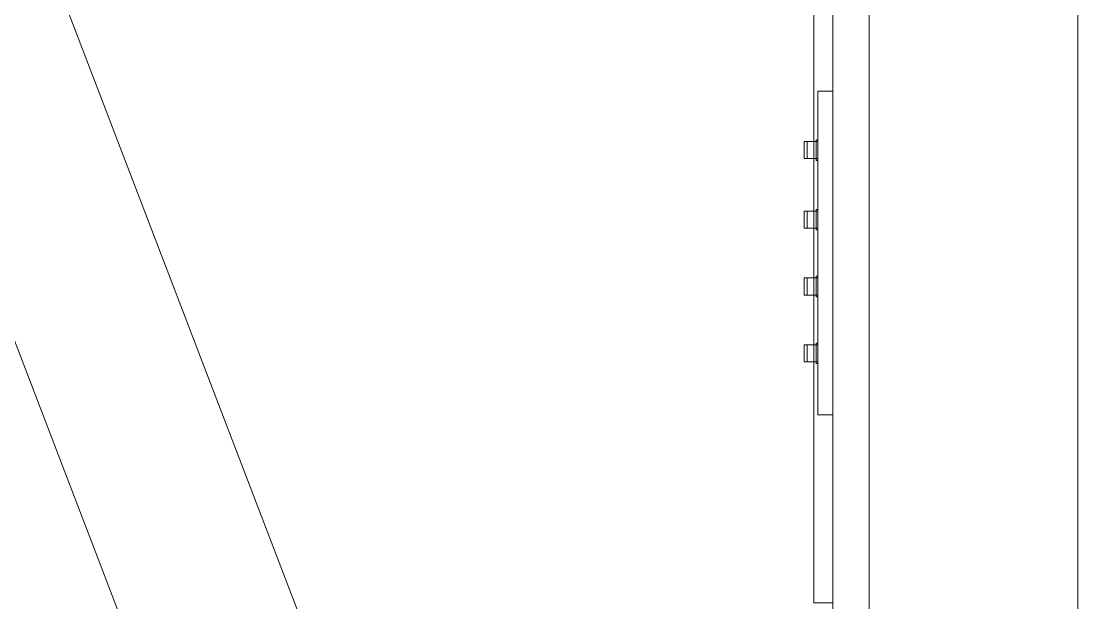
# Model space of a CAD drawing. Header units: inches. Extents: x -97 to 314, y -593 to 0.
# Drawn here: x 212.47 to 240.5, y -276.78 to -261.35 of the extents above; entities that cross this region are included whole.
import ezdxf

# ---------------------------------------------------------------- set-up
doc = ezdxf.new("R2010")
doc.units = ezdxf.units.IN
doc.header["$MEASUREMENT"] = 0
for name, color, linetype, lineweight in [('A-FLOR', 192, 'Continuous', 13), ('A-ROOF', 132, 'Continuous', 13), ('A-WALL', 113, 'Continuous', 13), ('E-ELEC-FIXT', 91, 'Continuous', 9)]:
    doc.layers.add(name, color=color, linetype=linetype, lineweight=lineweight)

# ---------------------------------------------------------------- blocks, each defined once
blk = doc.blocks.new('Roof_5_9_-1 - Roof_5_9_-1-697546-_3D_')
at = {"layer": 'A-ROOF'}
mesh = blk.add_polyface(dxfattribs=at)
corners = [(234, -326.5, 93), (73.5, -326.5, 146.5), (73.5, -91.5, 146.5), (144, -91.5, 123), (147, -89.523, 122), (147, -83, 122), (234, -83, 93), (137.069, -83, 125.31), (134.085, -84.967, 126.305), (134.085, -83, 126.305)]
mesh.append_faces([[corners[k] for k in face] for face in [(9, 7, 8)]])
mesh.append_faces([[corners[k] for k in face] for face in [(6, 4, 5)]], dxfattribs={"vtx0": -1})
mesh.append_faces([[corners[k] for k in face] for face in [(4, 6, 3), (0, 3, 6)]], dxfattribs={"vtx0": -1, "vtx1": -1})
mesh.append_faces([[corners[k] for k in face] for face in [(3, 0, 1)]], dxfattribs={"vtx0": -1, "vtx2": -1})
mesh.append_faces([[corners[k] for k in face] for face in [(1, 2, 3)]], dxfattribs={"vtx2": -1})
mesh = blk.add_polyface(dxfattribs=at)
corners = [(234.962, -326.5, 98.898), (234.962, -83, 98.898), (73.517, -83, 152.714), (73.517, -326.5, 152.714)]
mesh.append_faces([[corners[k] for k in face] for face in [(0, 1, 2, 3)]])
mesh = blk.add_polyface(dxfattribs=at)
corners = [(234, -326.5, 93), (234, -83, 93), (240.5, -83, 93), (240.5, -326.5, 93)]
mesh.append_faces([[corners[k] for k in face] for face in [(0, 1, 2, 3)]])
mesh = blk.add_polyface(dxfattribs=at)
corners = [(240.5, -326.5, 98.898), (240.5, -83, 98.898), (234.962, -83, 98.898), (234.962, -326.5, 98.898)]
mesh.append_faces([[corners[k] for k in face] for face in [(0, 1, 2, 3)]])
mesh = blk.add_polyface(dxfattribs=at)
corners = [(240.5, -326.5, 93), (240.5, -83, 93), (240.5, -83, 98.898), (240.5, -326.5, 98.898)]
mesh.append_faces([[corners[k] for k in face] for face in [(0, 1, 2, 3)]])
blk = doc.blocks.new('Switch 21 - Switch 21-655115-_3D_')
at = {"layer": 'E-ELEC-FIXT'}
mesh = blk.add_polyface(dxfattribs=at)
corners = [(-2.889, 0.679, 2.133), (-2.889, 0.395, 2.266), (-2.889, 0.395, 3.152), (-2.889, 0.444, 3.152), (-2.889, 0.444, 2.499), (-2.889, 0.764, 2.271)]
mesh.append_faces([[corners[k] for k in face] for face in [(5, 0, 1, 4), (2, 3, 4, 1)]], dxfattribs={"vtx2": -1})
mesh = blk.add_polyface(dxfattribs=at)
corners = [(-2.889, 0.764, 2.271), (-2.438, 0.764, 2.271), (-2.438, 0.679, 2.133), (-2.889, 0.679, 2.133)]
mesh.append_faces([[corners[k] for k in face] for face in [(0, 1, 2, 3)]])
mesh = blk.add_polyface(dxfattribs=at)
corners = [(-2.889, 0.444, 2.499), (-2.438, 0.444, 2.499), (-2.438, 0.764, 2.271), (-2.889, 0.764, 2.271)]
mesh.append_faces([[corners[k] for k in face] for face in [(0, 1, 2, 3)]])
mesh = blk.add_polyface(dxfattribs=at)
corners = [(-2.889, 0.679, 2.133), (-2.438, 0.679, 2.133), (-2.438, 0.395, 2.266), (-2.889, 0.395, 2.266)]
mesh.append_faces([[corners[k] for k in face] for face in [(0, 1, 2, 3)]])
mesh = blk.add_polyface(dxfattribs=at)
corners = [(-2.438, 0.679, 2.133), (-2.438, 0.764, 2.271), (-2.438, 0.444, 2.499), (-2.438, 0.444, 3.152), (-2.438, 0.395, 3.152), (-2.438, 0.395, 2.266)]
mesh.append_faces([[corners[k] for k in face] for face in [(2, 3, 4, 5), (5, 0, 1, 2)]], dxfattribs={"vtx3": -1})
mesh = blk.add_polyface(dxfattribs=at)
corners = [(-1.118, 0.679, 2.133), (-1.118, 0.395, 2.266), (-1.118, 0.395, 3.152), (-1.118, 0.444, 3.152), (-1.118, 0.444, 2.499), (-1.118, 0.764, 2.271)]
mesh.append_faces([[corners[k] for k in face] for face in [(5, 0, 1, 4), (2, 3, 4, 1)]], dxfattribs={"vtx2": -1})
mesh = blk.add_polyface(dxfattribs=at)
corners = [(-1.118, 0.764, 2.271), (-0.666, 0.764, 2.271), (-0.666, 0.679, 2.133), (-1.118, 0.679, 2.133)]
mesh.append_faces([[corners[k] for k in face] for face in [(0, 1, 2, 3)]])
mesh = blk.add_polyface(dxfattribs=at)
corners = [(-1.118, 0.444, 2.499), (-0.666, 0.444, 2.499), (-0.666, 0.764, 2.271), (-1.118, 0.764, 2.271)]
mesh.append_faces([[corners[k] for k in face] for face in [(0, 1, 2, 3)]])
mesh = blk.add_polyface(dxfattribs=at)
corners = [(-1.118, 0.679, 2.133), (-0.666, 0.679, 2.133), (-0.666, 0.395, 2.266), (-1.118, 0.395, 2.266)]
mesh.append_faces([[corners[k] for k in face] for face in [(0, 1, 2, 3)]])
mesh = blk.add_polyface(dxfattribs=at)
corners = [(-0.666, 0.679, 2.133), (-0.666, 0.764, 2.271), (-0.666, 0.444, 2.499), (-0.666, 0.444, 3.152), (-0.666, 0.395, 3.152), (-0.666, 0.395, 2.266)]
mesh.append_faces([[corners[k] for k in face] for face in [(2, 3, 4, 5), (5, 0, 1, 2)]], dxfattribs={"vtx3": -1})
mesh = blk.add_polyface(dxfattribs=at)
corners = [(0.654, 0.679, 2.133), (0.654, 0.395, 2.266), (0.654, 0.395, 3.152), (0.654, 0.444, 3.152), (0.654, 0.444, 2.499), (0.654, 0.764, 2.271)]
mesh.append_faces([[corners[k] for k in face] for face in [(5, 0, 1, 4), (2, 3, 4, 1)]], dxfattribs={"vtx2": -1})
mesh = blk.add_polyface(dxfattribs=at)
corners = [(0.654, 0.764, 2.271), (1.105, 0.764, 2.271), (1.105, 0.679, 2.133), (0.654, 0.679, 2.133)]
mesh.append_faces([[corners[k] for k in face] for face in [(0, 1, 2, 3)]])
mesh = blk.add_polyface(dxfattribs=at)
corners = [(0.654, 0.444, 2.499), (1.105, 0.444, 2.499), (1.105, 0.764, 2.271), (0.654, 0.764, 2.271)]
mesh.append_faces([[corners[k] for k in face] for face in [(0, 1, 2, 3)]])
mesh = blk.add_polyface(dxfattribs=at)
corners = [(0.654, 0.679, 2.133), (1.105, 0.679, 2.133), (1.105, 0.395, 2.266), (0.654, 0.395, 2.266)]
mesh.append_faces([[corners[k] for k in face] for face in [(0, 1, 2, 3)]])
mesh = blk.add_polyface(dxfattribs=at)
corners = [(1.105, 0.679, 2.133), (1.105, 0.764, 2.271), (1.105, 0.444, 2.499), (1.105, 0.444, 3.152), (1.105, 0.395, 3.152), (1.105, 0.395, 2.266)]
mesh.append_faces([[corners[k] for k in face] for face in [(2, 3, 4, 5), (5, 0, 1, 2)]], dxfattribs={"vtx3": -1})
mesh = blk.add_polyface(dxfattribs=at)
corners = [(2.499, 0.679, 2.133), (2.499, 0.395, 2.266), (2.499, 0.395, 3.152), (2.499, 0.444, 3.152), (2.499, 0.444, 2.499), (2.499, 0.764, 2.271)]
mesh.append_faces([[corners[k] for k in face] for face in [(5, 0, 1, 4), (2, 3, 4, 1)]], dxfattribs={"vtx2": -1})
mesh = blk.add_polyface(dxfattribs=at)
corners = [(2.499, 0.764, 2.271), (2.951, 0.764, 2.271), (2.951, 0.679, 2.133), (2.499, 0.679, 2.133)]
mesh.append_faces([[corners[k] for k in face] for face in [(0, 1, 2, 3)]])
mesh = blk.add_polyface(dxfattribs=at)
corners = [(2.499, 0.444, 2.499), (2.951, 0.444, 2.499), (2.951, 0.764, 2.271), (2.499, 0.764, 2.271)]
mesh.append_faces([[corners[k] for k in face] for face in [(0, 1, 2, 3)]])
mesh = blk.add_polyface(dxfattribs=at)
corners = [(2.499, 0.679, 2.133), (2.951, 0.679, 2.133), (2.951, 0.395, 2.266), (2.499, 0.395, 2.266)]
mesh.append_faces([[corners[k] for k in face] for face in [(0, 1, 2, 3)]])
mesh = blk.add_polyface(dxfattribs=at)
corners = [(2.951, 0.679, 2.133), (2.951, 0.764, 2.271), (2.951, 0.444, 2.499), (2.951, 0.444, 3.152), (2.951, 0.395, 3.152), (2.951, 0.395, 2.266)]
mesh.append_faces([[corners[k] for k in face] for face in [(2, 3, 4, 5), (5, 0, 1, 2)]], dxfattribs={"vtx3": -1})
mesh = blk.add_polyface(dxfattribs=at)
corners = [(-4.292, 0.395, 4.959), (4.292, 0.395, 4.959), (4.292, 0.395), (-4.292, 0.395)]
mesh.append_faces([[corners[k] for k in face] for face in [(0, 1, 2, 3)]])
mesh = blk.add_polyface(dxfattribs=at)
corners = [(4.292, 0.395), (4.292, 0), (-4.292, 0), (-4.292, 0.395)]
mesh.append_faces([[corners[k] for k in face] for face in [(0, 1, 2, 3)]])
mesh = blk.add_polyface(dxfattribs=at)
corners = [(-4.292, 0.395, 4.959), (-4.292, 0, 4.959), (4.292, 0, 4.959), (4.292, 0.395, 4.959)]
mesh.append_faces([[corners[k] for k in face] for face in [(0, 1, 2, 3)]])
mesh = blk.add_polyface(dxfattribs=at)
corners = [(-4.292, 0.395), (-4.292, 0), (-4.292, 0, 4.959), (-4.292, 0.395, 4.959)]
mesh.append_faces([[corners[k] for k in face] for face in [(0, 1, 2, 3)]])
mesh = blk.add_polyface(dxfattribs=at)
corners = [(-2.391, 0.445, 3.214), (-2.391, 0.445, 2.175), (-2.936, 0.445, 2.175), (-2.936, 0.445, 3.214), (-2.438, 0.445, 3.152), (-2.89, 0.445, 3.152), (-2.89, 0.445, 2.238), (-2.438, 0.445, 2.238)]
mesh.append_faces([[corners[k] for k in face] for face in [(3, 5, 6, 2), (7, 1, 2, 6)]], dxfattribs={"vtx0": -1, "vtx2": -1})
mesh.append_faces([[corners[k] for k in face] for face in [(3, 0, 4, 5), (7, 4, 0, 1)]], dxfattribs={"vtx1": -1, "vtx3": -1})
mesh = blk.add_polyface(dxfattribs=at)
corners = [(-2.936, 0.445, 3.214), (-2.936, 0.395, 3.214), (-2.391, 0.395, 3.214), (-2.391, 0.445, 3.214)]
mesh.append_faces([[corners[k] for k in face] for face in [(0, 1, 2, 3)]])
mesh = blk.add_polyface(dxfattribs=at)
corners = [(-2.936, 0.445, 2.175), (-2.936, 0.395, 2.175), (-2.936, 0.395, 3.214), (-2.936, 0.445, 3.214)]
mesh.append_faces([[corners[k] for k in face] for face in [(0, 1, 2, 3)]])
mesh = blk.add_polyface(dxfattribs=at)
corners = [(-2.391, 0.445, 2.175), (-2.391, 0.395, 2.175), (-2.936, 0.395, 2.175), (-2.936, 0.445, 2.175)]
mesh.append_faces([[corners[k] for k in face] for face in [(0, 1, 2, 3)]])
mesh = blk.add_polyface(dxfattribs=at)
corners = [(-2.391, 0.395, 3.214), (-2.936, 0.395, 3.214), (-2.936, 0.395, 2.175), (-2.391, 0.395, 2.175), (-2.438, 0.395, 3.152), (-2.438, 0.395, 2.238), (-2.89, 0.395, 2.238), (-2.89, 0.395, 3.152)]
mesh.append_faces([[corners[k] for k in face] for face in [(5, 3, 0, 4), (4, 0, 1, 7)]], dxfattribs={"vtx0": -1, "vtx2": -1})
mesh.append_faces([[corners[k] for k in face] for face in [(2, 3, 5, 6), (1, 2, 6, 7)]], dxfattribs={"vtx1": -1, "vtx3": -1})
mesh = blk.add_polyface(dxfattribs=at)
corners = [(-2.89, 0.445, 2.238), (-2.89, 0.395, 2.238), (-2.438, 0.395, 2.238), (-2.438, 0.445, 2.238)]
mesh.append_faces([[corners[k] for k in face] for face in [(0, 1, 2, 3)]])
mesh = blk.add_polyface(dxfattribs=at)
corners = [(-2.89, 0.445, 3.152), (-2.89, 0.395, 3.152), (-2.89, 0.395, 2.238), (-2.89, 0.445, 2.238)]
mesh.append_faces([[corners[k] for k in face] for face in [(0, 1, 2, 3)]])
mesh = blk.add_polyface(dxfattribs=at)
corners = [(-2.438, 0.445, 3.152), (-2.438, 0.395, 3.152), (-2.89, 0.395, 3.152), (-2.89, 0.445, 3.152)]
mesh.append_faces([[corners[k] for k in face] for face in [(0, 1, 2, 3)]])
mesh = blk.add_polyface(dxfattribs=at)
corners = [(-2.889, 0.444, 3.152), (-2.438, 0.444, 3.152), (-2.438, 0.444, 2.499), (-2.889, 0.444, 2.499)]
mesh.append_faces([[corners[k] for k in face] for face in [(0, 1, 2, 3)]])
mesh = blk.add_polyface(dxfattribs=at)
corners = [(-2.889, 0.395, 3.152), (-2.438, 0.395, 3.152), (-2.438, 0.444, 3.152), (-2.889, 0.444, 3.152)]
mesh.append_faces([[corners[k] for k in face] for face in [(0, 1, 2, 3)]])
mesh = blk.add_polyface(dxfattribs=at)
corners = [(-2.889, 0.395, 2.266), (-2.438, 0.395, 2.266), (-2.438, 0.395, 3.152), (-2.889, 0.395, 3.152)]
mesh.append_faces([[corners[k] for k in face] for face in [(0, 1, 2, 3)]])
mesh = blk.add_polyface(dxfattribs=at)
corners = [(-2.438, 0.445, 2.238), (-2.438, 0.395, 2.238), (-2.438, 0.395, 3.152), (-2.438, 0.445, 3.152)]
mesh.append_faces([[corners[k] for k in face] for face in [(0, 1, 2, 3)]])
mesh = blk.add_polyface(dxfattribs=at)
corners = [(-2.391, 0.445, 3.214), (-2.391, 0.395, 3.214), (-2.391, 0.395, 2.175), (-2.391, 0.445, 2.175)]
mesh.append_faces([[corners[k] for k in face] for face in [(0, 1, 2, 3)]])
mesh = blk.add_polyface(dxfattribs=at)
corners = [(-0.62, 0.445, 3.214), (-0.62, 0.445, 2.175), (-1.165, 0.445, 2.175), (-1.165, 0.445, 3.214), (-0.666, 0.445, 3.152), (-1.119, 0.445, 3.152), (-1.119, 0.445, 2.238), (-0.666, 0.445, 2.238)]
mesh.append_faces([[corners[k] for k in face] for face in [(3, 5, 6, 2), (7, 1, 2, 6)]], dxfattribs={"vtx0": -1, "vtx2": -1})
mesh.append_faces([[corners[k] for k in face] for face in [(3, 0, 4, 5), (7, 4, 0, 1)]], dxfattribs={"vtx1": -1, "vtx3": -1})
mesh = blk.add_polyface(dxfattribs=at)
corners = [(-1.165, 0.445, 3.214), (-1.165, 0.395, 3.214), (-0.62, 0.395, 3.214), (-0.62, 0.445, 3.214)]
mesh.append_faces([[corners[k] for k in face] for face in [(0, 1, 2, 3)]])
mesh = blk.add_polyface(dxfattribs=at)
corners = [(-1.165, 0.445, 2.175), (-1.165, 0.395, 2.175), (-1.165, 0.395, 3.214), (-1.165, 0.445, 3.214)]
mesh.append_faces([[corners[k] for k in face] for face in [(0, 1, 2, 3)]])
mesh = blk.add_polyface(dxfattribs=at)
corners = [(-0.62, 0.445, 2.175), (-0.62, 0.395, 2.175), (-1.165, 0.395, 2.175), (-1.165, 0.445, 2.175)]
mesh.append_faces([[corners[k] for k in face] for face in [(0, 1, 2, 3)]])
mesh = blk.add_polyface(dxfattribs=at)
corners = [(-0.62, 0.395, 3.214), (-1.165, 0.395, 3.214), (-1.165, 0.395, 2.175), (-0.62, 0.395, 2.175), (-0.666, 0.395, 3.152), (-0.666, 0.395, 2.238), (-1.119, 0.395, 2.238), (-1.119, 0.395, 3.152)]
mesh.append_faces([[corners[k] for k in face] for face in [(5, 3, 0, 4), (4, 0, 1, 7)]], dxfattribs={"vtx0": -1, "vtx2": -1})
mesh.append_faces([[corners[k] for k in face] for face in [(2, 3, 5, 6), (1, 2, 6, 7)]], dxfattribs={"vtx1": -1, "vtx3": -1})
mesh = blk.add_polyface(dxfattribs=at)
corners = [(-1.119, 0.445, 2.238), (-1.119, 0.395, 2.238), (-0.666, 0.395, 2.238), (-0.666, 0.445, 2.238)]
mesh.append_faces([[corners[k] for k in face] for face in [(0, 1, 2, 3)]])
mesh = blk.add_polyface(dxfattribs=at)
corners = [(-1.119, 0.445, 3.152), (-1.119, 0.395, 3.152), (-1.119, 0.395, 2.238), (-1.119, 0.445, 2.238)]
mesh.append_faces([[corners[k] for k in face] for face in [(0, 1, 2, 3)]])
mesh = blk.add_polyface(dxfattribs=at)
corners = [(-0.666, 0.445, 3.152), (-0.666, 0.395, 3.152), (-1.119, 0.395, 3.152), (-1.119, 0.445, 3.152)]
mesh.append_faces([[corners[k] for k in face] for face in [(0, 1, 2, 3)]])
mesh = blk.add_polyface(dxfattribs=at)
corners = [(-1.118, 0.444, 3.152), (-0.666, 0.444, 3.152), (-0.666, 0.444, 2.499), (-1.118, 0.444, 2.499)]
mesh.append_faces([[corners[k] for k in face] for face in [(0, 1, 2, 3)]])
mesh = blk.add_polyface(dxfattribs=at)
corners = [(-1.118, 0.395, 3.152), (-0.666, 0.395, 3.152), (-0.666, 0.444, 3.152), (-1.118, 0.444, 3.152)]
mesh.append_faces([[corners[k] for k in face] for face in [(0, 1, 2, 3)]])
mesh = blk.add_polyface(dxfattribs=at)
corners = [(-1.118, 0.395, 2.266), (-0.666, 0.395, 2.266), (-0.666, 0.395, 3.152), (-1.118, 0.395, 3.152)]
mesh.append_faces([[corners[k] for k in face] for face in [(0, 1, 2, 3)]])
mesh = blk.add_polyface(dxfattribs=at)
corners = [(-0.666, 0.445, 2.238), (-0.666, 0.395, 2.238), (-0.666, 0.395, 3.152), (-0.666, 0.445, 3.152)]
mesh.append_faces([[corners[k] for k in face] for face in [(0, 1, 2, 3)]])
mesh = blk.add_polyface(dxfattribs=at)
corners = [(-0.62, 0.445, 3.214), (-0.62, 0.395, 3.214), (-0.62, 0.395, 2.175), (-0.62, 0.445, 2.175)]
mesh.append_faces([[corners[k] for k in face] for face in [(0, 1, 2, 3)]])
mesh = blk.add_polyface(dxfattribs=at)
corners = [(1.152, 0.445, 3.214), (1.152, 0.445, 2.175), (0.607, 0.445, 2.175), (0.607, 0.445, 3.214), (1.105, 0.445, 3.152), (0.653, 0.445, 3.152), (0.653, 0.445, 2.238), (1.105, 0.445, 2.238)]
mesh.append_faces([[corners[k] for k in face] for face in [(3, 5, 6, 2), (7, 1, 2, 6)]], dxfattribs={"vtx0": -1, "vtx2": -1})
mesh.append_faces([[corners[k] for k in face] for face in [(3, 0, 4, 5), (7, 4, 0, 1)]], dxfattribs={"vtx1": -1, "vtx3": -1})
mesh = blk.add_polyface(dxfattribs=at)
corners = [(0.607, 0.445, 3.214), (0.607, 0.395, 3.214), (1.152, 0.395, 3.214), (1.152, 0.445, 3.214)]
mesh.append_faces([[corners[k] for k in face] for face in [(0, 1, 2, 3)]])
mesh = blk.add_polyface(dxfattribs=at)
corners = [(0.607, 0.445, 2.175), (0.607, 0.395, 2.175), (0.607, 0.395, 3.214), (0.607, 0.445, 3.214)]
mesh.append_faces([[corners[k] for k in face] for face in [(0, 1, 2, 3)]])
mesh = blk.add_polyface(dxfattribs=at)
corners = [(1.152, 0.445, 2.175), (1.152, 0.395, 2.175), (0.607, 0.395, 2.175), (0.607, 0.445, 2.175)]
mesh.append_faces([[corners[k] for k in face] for face in [(0, 1, 2, 3)]])
mesh = blk.add_polyface(dxfattribs=at)
corners = [(1.152, 0.395, 3.214), (0.607, 0.395, 3.214), (0.607, 0.395, 2.175), (1.152, 0.395, 2.175), (1.105, 0.395, 3.152), (1.105, 0.395, 2.238), (0.653, 0.395, 2.238), (0.653, 0.395, 3.152)]
mesh.append_faces([[corners[k] for k in face] for face in [(5, 3, 0, 4), (4, 0, 1, 7)]], dxfattribs={"vtx0": -1, "vtx2": -1})
mesh.append_faces([[corners[k] for k in face] for face in [(2, 3, 5, 6), (1, 2, 6, 7)]], dxfattribs={"vtx1": -1, "vtx3": -1})
mesh = blk.add_polyface(dxfattribs=at)
corners = [(0.653, 0.445, 2.238), (0.653, 0.395, 2.238), (1.105, 0.395, 2.238), (1.105, 0.445, 2.238)]
mesh.append_faces([[corners[k] for k in face] for face in [(0, 1, 2, 3)]])
mesh = blk.add_polyface(dxfattribs=at)
corners = [(0.653, 0.445, 3.152), (0.653, 0.395, 3.152), (0.653, 0.395, 2.238), (0.653, 0.445, 2.238)]
mesh.append_faces([[corners[k] for k in face] for face in [(0, 1, 2, 3)]])
mesh = blk.add_polyface(dxfattribs=at)
corners = [(1.105, 0.445, 3.152), (1.105, 0.395, 3.152), (0.653, 0.395, 3.152), (0.653, 0.445, 3.152)]
mesh.append_faces([[corners[k] for k in face] for face in [(0, 1, 2, 3)]])
mesh = blk.add_polyface(dxfattribs=at)
corners = [(0.654, 0.444, 3.152), (1.105, 0.444, 3.152), (1.105, 0.444, 2.499), (0.654, 0.444, 2.499)]
mesh.append_faces([[corners[k] for k in face] for face in [(0, 1, 2, 3)]])
mesh = blk.add_polyface(dxfattribs=at)
corners = [(0.654, 0.395, 3.152), (1.105, 0.395, 3.152), (1.105, 0.444, 3.152), (0.654, 0.444, 3.152)]
mesh.append_faces([[corners[k] for k in face] for face in [(0, 1, 2, 3)]])
mesh = blk.add_polyface(dxfattribs=at)
corners = [(0.654, 0.395, 2.266), (1.105, 0.395, 2.266), (1.105, 0.395, 3.152), (0.654, 0.395, 3.152)]
mesh.append_faces([[corners[k] for k in face] for face in [(0, 1, 2, 3)]])
mesh = blk.add_polyface(dxfattribs=at)
corners = [(1.105, 0.445, 2.238), (1.105, 0.395, 2.238), (1.105, 0.395, 3.152), (1.105, 0.445, 3.152)]
mesh.append_faces([[corners[k] for k in face] for face in [(0, 1, 2, 3)]])
mesh = blk.add_polyface(dxfattribs=at)
corners = [(1.152, 0.445, 3.214), (1.152, 0.395, 3.214), (1.152, 0.395, 2.175), (1.152, 0.445, 2.175)]
mesh.append_faces([[corners[k] for k in face] for face in [(0, 1, 2, 3)]])
mesh = blk.add_polyface(dxfattribs=at)
corners = [(2.997, 0.445, 3.214), (2.997, 0.445, 2.175), (2.452, 0.445, 2.175), (2.452, 0.445, 3.214), (2.951, 0.445, 3.152), (2.498, 0.445, 3.152), (2.498, 0.445, 2.238), (2.951, 0.445, 2.238)]
mesh.append_faces([[corners[k] for k in face] for face in [(3, 5, 6, 2), (7, 1, 2, 6)]], dxfattribs={"vtx0": -1, "vtx2": -1})
mesh.append_faces([[corners[k] for k in face] for face in [(3, 0, 4, 5), (7, 4, 0, 1)]], dxfattribs={"vtx1": -1, "vtx3": -1})
mesh = blk.add_polyface(dxfattribs=at)
corners = [(2.452, 0.445, 3.214), (2.452, 0.395, 3.214), (2.997, 0.395, 3.214), (2.997, 0.445, 3.214)]
mesh.append_faces([[corners[k] for k in face] for face in [(0, 1, 2, 3)]])
mesh = blk.add_polyface(dxfattribs=at)
corners = [(2.452, 0.445, 2.175), (2.452, 0.395, 2.175), (2.452, 0.395, 3.214), (2.452, 0.445, 3.214)]
mesh.append_faces([[corners[k] for k in face] for face in [(0, 1, 2, 3)]])
mesh = blk.add_polyface(dxfattribs=at)
corners = [(2.997, 0.445, 2.175), (2.997, 0.395, 2.175), (2.452, 0.395, 2.175), (2.452, 0.445, 2.175)]
mesh.append_faces([[corners[k] for k in face] for face in [(0, 1, 2, 3)]])
mesh = blk.add_polyface(dxfattribs=at)
corners = [(2.997, 0.395, 3.214), (2.452, 0.395, 3.214), (2.452, 0.395, 2.175), (2.997, 0.395, 2.175), (2.951, 0.395, 3.152), (2.951, 0.395, 2.238), (2.498, 0.395, 2.238), (2.498, 0.395, 3.152)]
mesh.append_faces([[corners[k] for k in face] for face in [(5, 3, 0, 4), (4, 0, 1, 7)]], dxfattribs={"vtx0": -1, "vtx2": -1})
mesh.append_faces([[corners[k] for k in face] for face in [(2, 3, 5, 6), (1, 2, 6, 7)]], dxfattribs={"vtx1": -1, "vtx3": -1})
mesh = blk.add_polyface(dxfattribs=at)
corners = [(2.498, 0.445, 2.238), (2.498, 0.395, 2.238), (2.951, 0.395, 2.238), (2.951, 0.445, 2.238)]
mesh.append_faces([[corners[k] for k in face] for face in [(0, 1, 2, 3)]])
mesh = blk.add_polyface(dxfattribs=at)
corners = [(2.498, 0.445, 3.152), (2.498, 0.395, 3.152), (2.498, 0.395, 2.238), (2.498, 0.445, 2.238)]
mesh.append_faces([[corners[k] for k in face] for face in [(0, 1, 2, 3)]])
mesh = blk.add_polyface(dxfattribs=at)
corners = [(2.951, 0.445, 3.152), (2.951, 0.395, 3.152), (2.498, 0.395, 3.152), (2.498, 0.445, 3.152)]
mesh.append_faces([[corners[k] for k in face] for face in [(0, 1, 2, 3)]])
mesh = blk.add_polyface(dxfattribs=at)
corners = [(2.499, 0.444, 3.152), (2.951, 0.444, 3.152), (2.951, 0.444, 2.499), (2.499, 0.444, 2.499)]
mesh.append_faces([[corners[k] for k in face] for face in [(0, 1, 2, 3)]])
mesh = blk.add_polyface(dxfattribs=at)
corners = [(2.499, 0.395, 3.152), (2.951, 0.395, 3.152), (2.951, 0.444, 3.152), (2.499, 0.444, 3.152)]
mesh.append_faces([[corners[k] for k in face] for face in [(0, 1, 2, 3)]])
mesh = blk.add_polyface(dxfattribs=at)
corners = [(2.499, 0.395, 2.266), (2.951, 0.395, 2.266), (2.951, 0.395, 3.152), (2.499, 0.395, 3.152)]
mesh.append_faces([[corners[k] for k in face] for face in [(0, 1, 2, 3)]])
mesh = blk.add_polyface(dxfattribs=at)
corners = [(2.951, 0.445, 2.238), (2.951, 0.395, 2.238), (2.951, 0.395, 3.152), (2.951, 0.445, 3.152)]
mesh.append_faces([[corners[k] for k in face] for face in [(0, 1, 2, 3)]])
mesh = blk.add_polyface(dxfattribs=at)
corners = [(2.997, 0.445, 3.214), (2.997, 0.395, 3.214), (2.997, 0.395, 2.175), (2.997, 0.445, 2.175)]
mesh.append_faces([[corners[k] for k in face] for face in [(0, 1, 2, 3)]])
mesh = blk.add_polyface(dxfattribs=at)
corners = [(4.292, 0.395, 4.959), (4.292, 0, 4.959), (4.292, 0), (4.292, 0.395)]
mesh.append_faces([[corners[k] for k in face] for face in [(0, 1, 2, 3)]])
mesh = blk.add_polyface(dxfattribs=at)
corners = [(4.292, 0), (4.292, 0, 4.959), (-4.292, 0, 4.959), (-4.292, 0)]
mesh.append_faces([[corners[k] for k in face] for face in [(0, 1, 2, 3)]])

msp = doc.modelspace()

# ---------------------------------------------------------------- block references
at = {"layer": 'A-ROOF'}
msp.add_blockref('Roof_5_9_-1 - Roof_5_9_-1-697546-_3D_', (0, 0), dxfattribs=at)
at = {"layer": 'E-ELEC-FIXT', "rotation": 89.9999999999999}
msp.add_blockref('Switch 21 - Switch 21-655115-_3D_', (234, -267.5, 38), dxfattribs=at)

# ---------------------------------------------------------------- meshes
at = {"layer": 'A-FLOR'}
mesh = msp.add_polyface(dxfattribs=at)
corners = [(-96, -332.5, -5.906), (-96, -83, -5.906), (0, -83, -5.906), (0, 0, -5.906), (147, 0, -5.906), (147, -87, -5.906), (240.5, -87, -5.906), (240.5, -331, -5.906), (115.5, -331, -5.906), (115.5, -326.5, -5.906), (109, -326.5, -5.906), (109, -331, -5.906), (71.5, -331, -5.906), (71.5, -275.57, -5.906), (36.5, -275.57, -5.906), (36.5, -331, -5.906), (-91.5, -331, -5.906), (-91.5, -332.5, -5.906)]
mesh.append_faces([[corners[k] for k in face] for face in [(5, 13, 2)]], dxfattribs={"vtx0": -1, "vtx1": -1, "vtx2": -1})
mesh.append_faces([[corners[k] for k in face] for face in [(7, 9, 13, 5)]], dxfattribs={"vtx0": -1, "vtx1": -1, "vtx2": -1, "vtx3": -1})
mesh.append_faces([[corners[k] for k in face] for face in [(2, 13, 14, 1), (13, 9, 10)]], dxfattribs={"vtx0": -1, "vtx2": -1})
mesh.append_faces([[corners[k] for k in face] for face in [(6, 7, 5)]], dxfattribs={"vtx1": -1})
mesh.append_faces([[corners[k] for k in face] for face in [(7, 8, 9)]], dxfattribs={"vtx2": -1})
mesh.append_faces([[corners[k] for k in face] for face in [(14, 15, 16, 1)]], dxfattribs={"vtx2": -1, "vtx3": -1})
mesh.append_faces([[corners[k] for k in face] for face in [(16, 17, 0, 1), (10, 11, 12, 13), (2, 3, 4, 5)]], dxfattribs={"vtx3": -1})
mesh = msp.add_polyface(dxfattribs=at)
corners = [(-96, -332.5), (-91.5, -332.5), (-91.5, -331), (36.5, -331), (36.5, -275.57), (71.5, -275.57), (71.5, -331), (109, -331), (109, -326.5), (115.5, -326.5), (115.5, -331), (240.5, -331), (240.5, -87), (147, -87), (147, 0), (0, 0), (0, -83), (-96, -83)]
mesh.append_faces([[corners[k] for k in face] for face in [(8, 5, 6, 7)]], dxfattribs={"vtx0": -1})
mesh.append_faces([[corners[k] for k in face] for face in [(13, 5, 11, 12), (9, 5, 8)]], dxfattribs={"vtx0": -1, "vtx1": -1})
mesh.append_faces([[corners[k] for k in face] for face in [(9, 11, 5)]], dxfattribs={"vtx0": -1, "vtx1": -1, "vtx2": -1})
mesh.append_faces([[corners[k] for k in face] for face in [(4, 16, 17, 2), (16, 4, 5, 13)]], dxfattribs={"vtx0": -1, "vtx2": -1, "vtx3": -1})
mesh.append_faces([[corners[k] for k in face] for face in [(10, 11, 9), (3, 4, 2)]], dxfattribs={"vtx1": -1})
mesh.append_faces([[corners[k] for k in face] for face in [(14, 15, 16, 13), (0, 1, 2, 17)]], dxfattribs={"vtx2": -1})
mesh = msp.add_polyface(dxfattribs=at)
corners = [(240.5, -87, -5.906), (240.5, -87), (240.5, -331), (240.5, -331, -5.906)]
mesh.append_faces([[corners[k] for k in face] for face in [(0, 1, 2, 3)]])
at = {"layer": 'A-WALL'}
mesh = msp.add_polyface(dxfattribs=at)
corners = [(234, -91.5, 93), (234, -91.5), (234, -278.75), (234, -278.75, 79), (234, -318.75, 79), (234, -318.75), (234, -326.5), (234, -326.5, 93), (234, -227.484, 79), (234, -227.484, 29), (234, -157.484, 29), (234, -157.484, 79)]
mesh.append_faces([[corners[k] for k in face] for face in [(2, 9, 10, 1), (0, 11, 8, 7), (3, 8, 9, 2)]], dxfattribs={"vtx0": -1, "vtx2": -1})
mesh.append_faces([[corners[k] for k in face] for face in [(3, 4, 7, 8)]], dxfattribs={"vtx1": -1, "vtx2": -1, "vtx3": -1})
mesh.append_faces([[corners[k] for k in face] for face in [(0, 1, 10, 11)]], dxfattribs={"vtx1": -1, "vtx3": -1})
mesh.append_faces([[corners[k] for k in face] for face in [(4, 5, 6, 7)]], dxfattribs={"vtx3": -1})
mesh = msp.add_polyface(dxfattribs=at)
corners = [(234, -91.5), (240.5, -91.5), (240.5, -278.75), (234, -278.75), (240.5, -326.5), (234, -326.5), (234, -318.75), (240.5, -318.75)]
mesh.append_faces([[corners[k] for k in face] for face in [(2, 3, 0, 1), (5, 6, 7, 4)]])
mesh = msp.add_polyface(dxfattribs=at)
corners = [(234, -91.5, 93), (234, -326.5, 93), (240.5, -326.5, 93), (240.5, -91.5, 93)]
mesh.append_faces([[corners[k] for k in face] for face in [(0, 1, 2, 3)]])
mesh = msp.add_polyface(dxfattribs=at)
corners = [(240.5, -91.5), (240.5, -91.5, 93), (240.5, -326.5, 93), (240.5, -326.5), (240.5, -318.75), (240.5, -318.75, 79), (240.5, -278.75, 79), (240.5, -278.75), (240.5, -227.484, 79), (240.5, -157.484, 79), (240.5, -157.484, 29), (240.5, -227.484, 29)]
mesh.append_faces([[corners[k] for k in face] for face in [(10, 0, 1, 9)]], dxfattribs={"vtx0": -1, "vtx2": -1})
mesh.append_faces([[corners[k] for k in face] for face in [(2, 5, 6, 8)]], dxfattribs={"vtx0": -1, "vtx2": -1, "vtx3": -1})
mesh.append_faces([[corners[k] for k in face] for face in [(6, 7, 11, 8), (10, 11, 7, 0), (8, 9, 1, 2)]], dxfattribs={"vtx1": -1, "vtx3": -1})
mesh.append_faces([[corners[k] for k in face] for face in [(3, 4, 5, 2)]], dxfattribs={"vtx2": -1})
mesh = msp.add_polyface(dxfattribs=at)
corners = [(233.5, -276.781), (233.5, -276.781, 4), (233.5, -92, 4), (233.5, -92)]
mesh.append_faces([[corners[k] for k in face] for face in [(0, 1, 2, 3)]])
mesh = msp.add_polyface(dxfattribs=at)
corners = [(233.5, -92), (234, -92), (234, -276.781), (233.5, -276.781)]
mesh.append_faces([[corners[k] for k in face] for face in [(0, 1, 2, 3)]])
mesh = msp.add_polyface(dxfattribs=at)
corners = [(233.5, -276.781, 4), (234, -276.781, 4), (234, -92, 4), (233.5, -92, 4)]
mesh.append_faces([[corners[k] for k in face] for face in [(0, 1, 2, 3)]])
mesh = msp.add_polyface(dxfattribs=at)
corners = [(234, -92, 4), (234, -276.781, 4), (234, -276.781), (234, -92)]
mesh.append_faces([[corners[k] for k in face] for face in [(0, 1, 2, 3)]])
mesh = msp.add_polyface(dxfattribs=at)
corners = [(233.5, -276.781), (234, -276.781), (234, -276.781, 4), (233.5, -276.781, 4)]
mesh.append_faces([[corners[k] for k in face] for face in [(0, 1, 2, 3)]])

doc.saveas('drawing.dxf')
